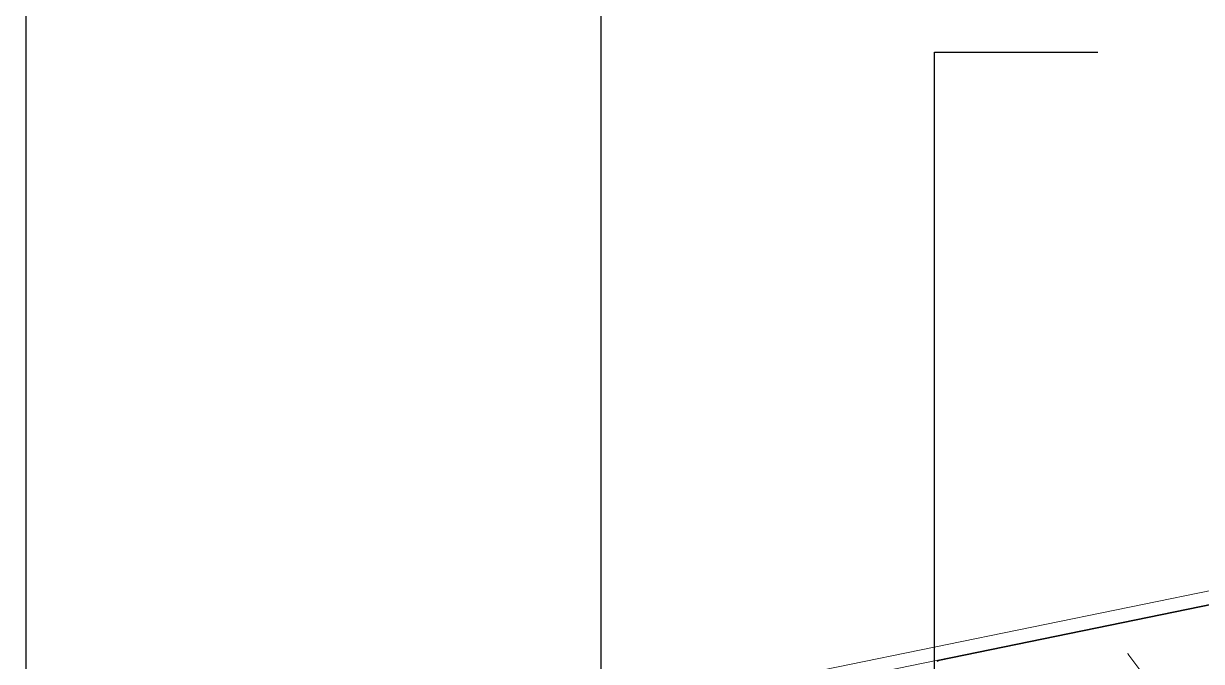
# Model space of a CAD drawing. Header units: millimetres. Extents: x 4267 to 8467, y 166 to 3136.
# Drawn here: x 4672.8 to 4861.8, y 1942.5 to 2044.9 of the extents above; entities that cross this region are included whole.
import ezdxf

# ---------------------------------------------------------------- set-up
doc = ezdxf.new("R2010")
doc.units = ezdxf.units.MM
doc.styles.get("Standard").update_dxf_attribs({"font": 'SimSun.ttf'})
doc.dimstyles.new('ISO-25', dxfattribs={"dimtxt": 2.5, "dimasz": 2.5, "dimexe": 1.25, "dimexo": 0.625, "dimtad": 1, "dimtxsty": 'Standard', "dimcen": 2.5, "dimadec": 0, "dimazin": 0, "dimtfac": 1, "dimtmove": 0, "dimatfit": 3, "dimfxl": 1, "dimarcsym": 0})

msp = doc.modelspace()

# ---------------------------------------------------------------- linework, layer by layer
at = {"linetype": 'Continuous', "lineweight": 5}
for p, q in [((4716.61, 1923.89, 326.37), (5135.16, 2009.54, 326.37)), ((4718.06, 1921.98, 326.37), (5136.61, 2007.63, 326.37)), ((4893.64, 1957.79, 326.37), (4819.52, 1942.63, 326.37)), ((4866.97, 1921.37, 326.37), (4850.13, 1943.5, 326.37))]:
    msp.add_line(p, q, dxfattribs=at)
msp.add_open_spline([(4850.13, 1943.5, 326.37), (4850.02, 1943.64, 326.37), (4849.99, 1943.75, 326.37), (4850, 1943.85, 326.37)], degree=3, dxfattribs=at)
msp.add_open_spline([(4819.38, 1942.51, 326.37), (4819.41, 1942.54, 326.37), (4819.43, 1942.57, 326.37), (4819.46, 1942.59, 326.37), (4819.46, 1942.6, 326.37), (4819.5, 1942.62, 326.37), (4819.52, 1942.63, 326.37), (4819.56, 1942.62, 326.37), (4819.57, 1942.61, 326.37), (4819.59, 1942.59, 326.37), (4819.59, 1942.58, 326.37), (4819.59, 1942.57, 326.37), (4819.6, 1942.56, 326.37), (4819.6, 1942.55, 326.37)], degree=3, knots=[0, 0, 0, 0, 0.1875, 0.1875, 0.25, 0.25, 0.5, 0.5, 0.6875, 0.6875, 0.75, 0.75, 0.8050392, 0.8050392, 0.8050392, 0.8050392], dxfattribs=at)

# ---------------------------------------------------------------- leaders
at = {"lineweight": 5}
for points in [[(4673.17, 1876.24, 326.37), (4673.17, 2183.41, 326.37), (4801.51, 2183.41, 326.37)], [(4765.46, 1888.91, 326.37), (4765.46, 2116.97, 326.37), (4801.51, 2116.97, 326.37)], [(4818.98, 1866.03, 326.37), (4818.98, 2040.32, 326.37), (4845.2, 2040.32, 326.37)]]:
    msp.add_leader(points, dimstyle='ISO-25', override={"dimtxt": 10, "dimgap": 0.625, "dimtad": 0, "dimarcsym": 1}, dxfattribs=at)

doc.saveas('drawing.dxf')
